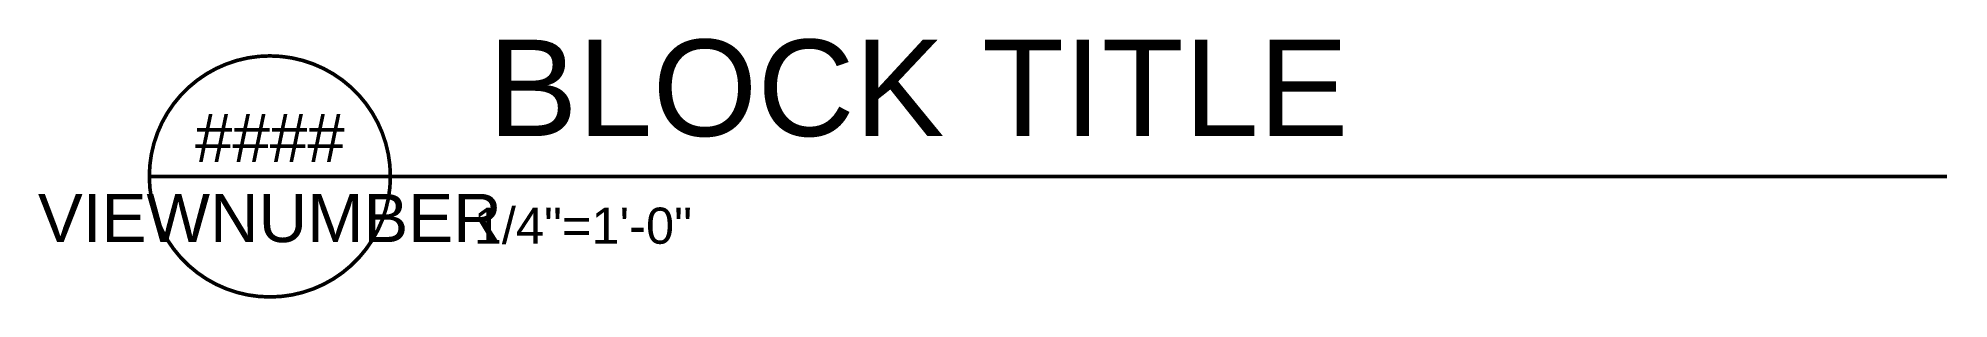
# Model space of a CAD drawing. Header units: inches. Extents: x -0.16 to 4.79, y 0.23 to 0.9.
import ezdxf
from ezdxf.enums import TextEntityAlignment as Align

# ---------------------------------------------------------------- set-up
doc = ezdxf.new("R2010")
doc.units = ezdxf.units.IN
doc.header["$LTSCALE"] = 0.5
doc.header["$MEASUREMENT"] = 0
doc.set_wipeout_variables(frame=1)
doc.styles.add('Style1', font='arial.ttf')

# ---------------------------------------------------------------- blocks, each defined once
blk = doc.blocks.new('*U19')
blk.add_line((2.4059, 0.6277), (2.4848, 0.6277))
at = {"style": 'Style1'}
for tag, p, height in [('BLOCKTITLE', (1.375, 0.7324), 0.25), ('BLOCKSCALE', (1.3385, 0.4531), 0.0938)]:
    blk.add_attdef(tag, p, '', height=height, dxfattribs=at)
blk.add_wipeout([(0.8106, 0.9402), (0.8008, 0.9401), (0.791, 0.9396), (0.7812, 0.9389), (0.7714, 0.9378), (0.7617, 0.9365), (0.752, 0.9348), (0.7424, 0.9328), (0.7329, 0.9305), (0.7234, 0.928), (0.714, 0.9251), (0.7047, 0.9219), (0.6955, 0.9185), (0.6865, 0.9148), (0.6775, 0.9107), (0.6687, 0.9064), (0.66, 0.9019), (0.6514, 0.897), (0.6431, 0.8919), (0.6348, 0.8865), (0.6268, 0.8809), (0.6189, 0.875), (0.6113, 0.8689), (0.6038, 0.8625), (0.5965, 0.856), (0.5894, 0.8491), (0.5826, 0.8421), (0.576, 0.8349), (0.5696, 0.8274), (0.5634, 0.8198), (0.5575, 0.8119), (0.5519, 0.8039), (0.5465, 0.7957), (0.5413, 0.7873), (0.5364, 0.7788), (0.5318, 0.7702), (0.5275, 0.7614), (0.5234, 0.7524), (0.5196, 0.7434), (0.5161, 0.7342), (0.5129, 0.7249), (0.51, 0.7155), (0.5074, 0.7061), (0.5051, 0.6965), (0.5031, 0.6869), (0.5014, 0.6772), (0.5, 0.6675), (0.4989, 0.6578), (0.4981, 0.648), (0.4976, 0.6382), (0.4974, 0.6284), (0.4976, 0.6185), (0.498, 0.6087), (0.4988, 0.599), (0.4998, 0.5892), (0.5012, 0.5795), (0.5029, 0.5698), (0.5048, 0.5602), (0.5071, 0.5506), (0.5097, 0.5412), (0.5125, 0.5318), (0.5157, 0.5225), (0.5191, 0.5133), (0.5229, 0.5042), (0.5269, 0.4952), (0.5312, 0.4864), (0.5358, 0.4777), (0.5406, 0.4692), (0.5457, 0.4608), (0.5511, 0.4526), (0.5567, 0.4446), (0.5626, 0.4367), (0.5687, 0.429), (0.5751, 0.4215), (0.5817, 0.4143), (0.5885, 0.4072), (0.5955, 0.4004), (0.6028, 0.3937), (0.6102, 0.3873), (0.6179, 0.3812), (0.6257, 0.3753), (0.6337, 0.3696), (0.6419, 0.3642), (0.6503, 0.3591), (0.6588, 0.3542), (0.6675, 0.3496), (0.6763, 0.3452), (0.6852, 0.3412), (0.6943, 0.3374), (0.7035, 0.3339), (0.7127, 0.3307), (0.7221, 0.3278), (0.7316, 0.3252), (0.7411, 0.3229), (0.7507, 0.3209), (0.7604, 0.3191), (0.7701, 0.3177), (0.7799, 0.3166), (0.7897, 0.3159), (0.7995, 0.3154), (0.8093, 0.3152), (0.8191, 0.3153), (0.8289, 0.3158), (0.8387, 0.3165), (0.8484, 0.3176), (0.8582, 0.3189), (0.8678, 0.3206), (0.8775, 0.3226), (0.887, 0.3248), (0.8965, 0.3274), (0.9059, 0.3303), (0.9152, 0.3334), (0.9244, 0.3369), (0.9334, 0.3406), (0.9424, 0.3447), (0.9512, 0.349), (0.9599, 0.3535), (0.9684, 0.3584), (0.9768, 0.3635), (0.985, 0.3689), (0.9931, 0.3745), (1.0009, 0.3804), (1.0086, 0.3865), (1.0161, 0.3928), (1.0234, 0.3994), (1.0304, 0.4063), (1.0373, 0.4133), (1.0439, 0.4205), (1.0503, 0.428), (1.0565, 0.4356), (1.0624, 0.4435), (1.068, 0.4515), (1.0734, 0.4597), (1.0786, 0.468), (1.0835, 0.4766), (1.0881, 0.4852), (1.0924, 0.494), (1.0965, 0.503), (1.1003, 0.512), (1.1037, 0.5212), (1.1069, 0.5305), (1.1098, 0.5399), (1.1125, 0.5493), (1.1148, 0.5589), (1.1168, 0.5685), (1.1185, 0.5781), (1.1199, 0.5879), (1.121, 0.5976), (1.1218, 0.6074), (1.1223, 0.6172), (1.1224, 0.627), (1.1223, 0.6368), (1.1219, 0.6466), (1.1211, 0.6564), (1.1201, 0.6662), (1.1187, 0.6759), (1.117, 0.6856), (1.1151, 0.6952), (1.1128, 0.7048), (1.1102, 0.7142), (1.1074, 0.7236), (1.1042, 0.7329), (1.1007, 0.7421), (1.097, 0.7512), (1.093, 0.7601), (1.0887, 0.769), (1.0841, 0.7777), (1.0793, 0.7862), (1.0742, 0.7946), (1.0688, 0.8028), (1.0632, 0.8108), (1.0573, 0.8187), (1.0512, 0.8264), (1.0448, 0.8339), (1.0382, 0.8411), (1.0314, 0.8482), (1.0244, 0.855), (1.0171, 0.8617), (1.0097, 0.8681), (1.002, 0.8742), (0.9942, 0.8801), (0.9861, 0.8858), (0.978, 0.8912), (0.9696, 0.8963), (0.9611, 0.9012), (0.9524, 0.9058), (0.9436, 0.9102), (0.9347, 0.9142), (0.9256, 0.918), (0.9164, 0.9215), (0.9071, 0.9247), (0.8978, 0.9276), (0.8883, 0.9302), (0.8788, 0.9325), (0.8692, 0.9345), (0.8595, 0.9362), (0.8498, 0.9376), (0.84, 0.9387), (0.8302, 0.9395), (0.8204, 0.94)])
at = {"const_width": 0.00943}
blk.add_lwpolyline([(5.158, 0.6277), (1.1224, 0.6277, 0.414214), (0.8099, 0.9402, 0.414214), (0.4974, 0.6277, 0.414214), (0.8099, 0.3152, 0.414214), (1.1224, 0.6277, 1)], format="xyb", dxfattribs=at)
blk.add_lwpolyline([(1.1224, 0.6277), (0.4974, 0.6277)], dxfattribs=at)
at = {"style": 'Style1'}
blk.add_attdef('SH#', text='', height=0.125, dxfattribs=at).set_placement((0.8099, 0.6277), align=Align.BOTTOM_CENTER)
blk.add_attdef('REF#', text='', height=0.125, dxfattribs=at).set_placement((0.8099, 0.5823), align=Align.TOP_CENTER)

msp = doc.modelspace()

# ---------------------------------------------------------------- block references
msp.add_blockref('*U19', (-0.3722, -0.0846)).add_auto_attribs({'BLOCKTITLE': 'BLOCK TITLE', 'BLOCKSCALE': '1/4"=1\'-0"', 'SH#': '####', 'REF#': 'VIEWNUMBER'})

doc.saveas('drawing.dxf')
